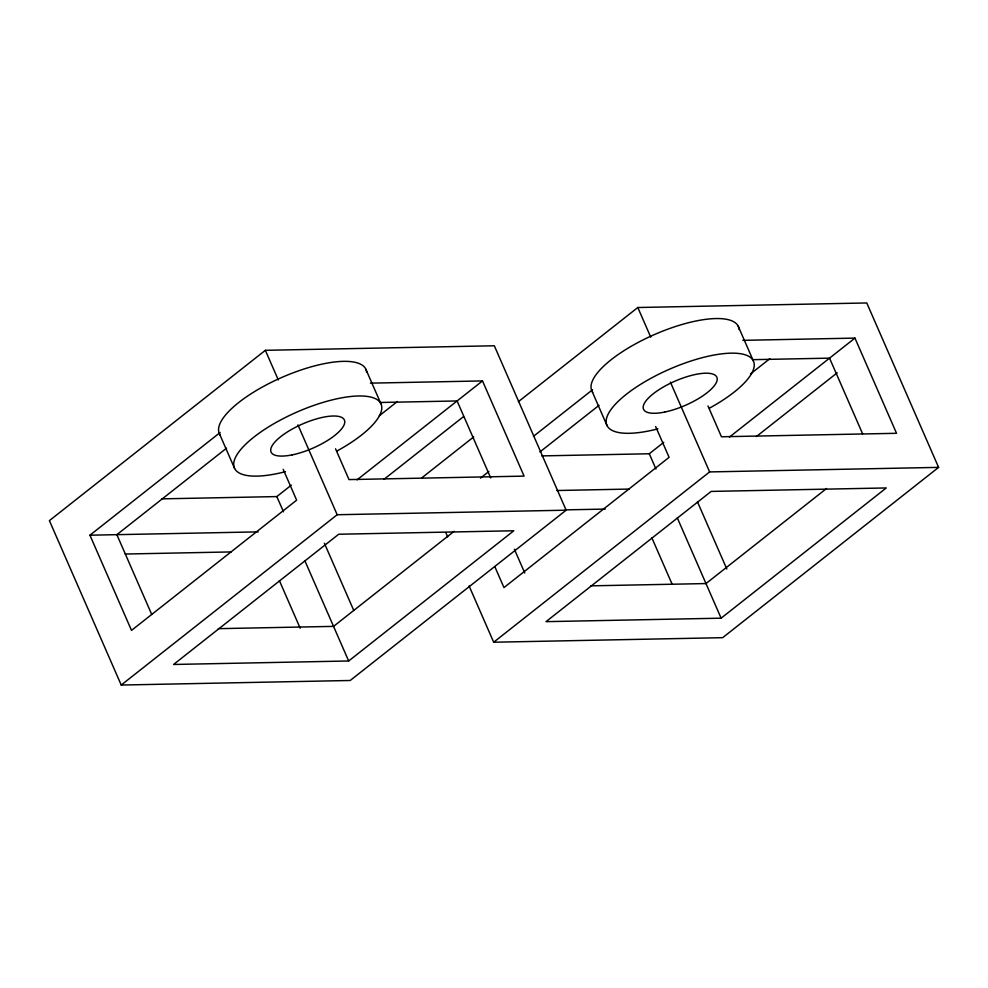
<?xml version="1.0" encoding="UTF-8"?>
<svg xmlns="http://www.w3.org/2000/svg" width="988" height="988" viewBox="0 0 988 988"><rect width="100%" height="100%" fill="white"/><g stroke="black" fill="none" stroke-linecap="round" stroke-linejoin="round"><path stroke-width="1.48" d="M265.352 350.32L49.4 520.627L121.228 685.042L350.197 680.485L566.149 510.191L494.321 345.775L265.352 350.32L278.295 379.948M283.198 469.362L296.647 500.163L131.515 630.393L89.933 535.2L220.114 432.534M226.561 448.169L116.868 534.669L151.72 614.45M161.649 498.866L276.838 496.581L291.299 485.17M379.293 415.775L397.374 401.523M357.051 479.859L482.502 380.923L524.085 476.117L348.999 479.588L335.537 448.799M121.228 685.042L337.18 514.736L566.149 510.191M383.986 479.328L463.545 416.59M421.851 477.809L473.721 436.906M518.367 401.696L637.803 307.515L866.772 302.958L938.6 467.373L722.648 637.68L493.679 642.225L469.127 586.008M480.464 478.13L488.899 471.474M533.495 436.301L592.565 389.729M539.942 451.924L599.012 405.352M454.085 531.322L333.549 626.38L218.348 628.664M348.665 660.984L513.809 530.766L338.711 534.236L173.579 664.467L348.665 660.984L304.798 560.591M541.77 455.9L649.289 453.764L663.751 442.352M750.547 373.909L769.825 358.706M729.502 437.042L854.953 338.106L896.536 433.3L721.45 436.77L707.988 405.982M493.679 642.225L709.631 471.918L938.6 467.373M756.438 436.511L837.194 372.822M826.536 488.504L706 583.562L590.799 585.847M721.116 618.179L886.261 487.949L711.162 491.419L546.018 621.65L721.116 618.179L677.249 517.774M742.828 340.341L854.953 338.106M752.757 359.669L829.55 358.15L862.573 433.732M370.377 383.146L482.502 380.923M380.306 402.486L457.098 400.955L490.727 477.945M556.899 490.517L629.084 489.072M565.284 509.87L605.212 509.079M89.933 535.2L258.164 531.865M125.254 554.033L231.229 551.922M738.246 326.299L753.362 360.916M637.803 307.515L650.746 337.143M670.383 382.097L709.631 471.918M697.466 501.842L726.822 569.026M655.649 426.544L669.098 457.345L503.966 587.576L494.79 566.581M649.289 453.764L655.946 468.991M591.898 390.939L607.027 425.556M651.845 537.805L672.025 583.994M514.39 549.242L524.789 573.04M445.798 532.618L447.638 536.83M365.795 369.117L380.911 403.734M297.944 424.914L337.18 514.736M324.397 543.252L353.753 610.448M276.838 496.581L283.494 511.809M219.447 433.757L234.576 468.361M279.394 580.623L300.191 628.22M285.446 471.659A79.991 26.306 -23.6 0 1 246.296 443.649A79.991 26.306 -23.6 0 1 364.745 396.151A79.991 26.306 -23.6 0 1 337.007 450.985M220.312 435.177A79.991 26.306 -23.6 0 1 283.494 376.712A79.991 26.306 -23.6 0 1 366.647 372.34M657.897 428.841A79.991 26.306 -23.6 0 1 618.747 400.832A79.991 26.306 -23.6 0 1 737.196 353.334A79.991 26.306 -23.6 0 1 709.458 408.168M592.763 392.36A79.991 26.306 -23.6 0 1 655.946 333.907A79.991 26.306 -23.6 0 1 739.098 329.535M292.25 454.863A40.002 13.153 -23.6 0 0 344.614 420.666A40.002 13.153 -23.6 0 0 286.359 432.608A40.002 13.153 -23.6 0 0 292.25 454.863M664.702 412.058A40.002 13.153 -23.6 0 0 717.066 377.848A40.002 13.153 -23.6 0 0 658.811 389.803A40.002 13.153 -23.6 0 0 664.702 412.058"/></g></svg>
